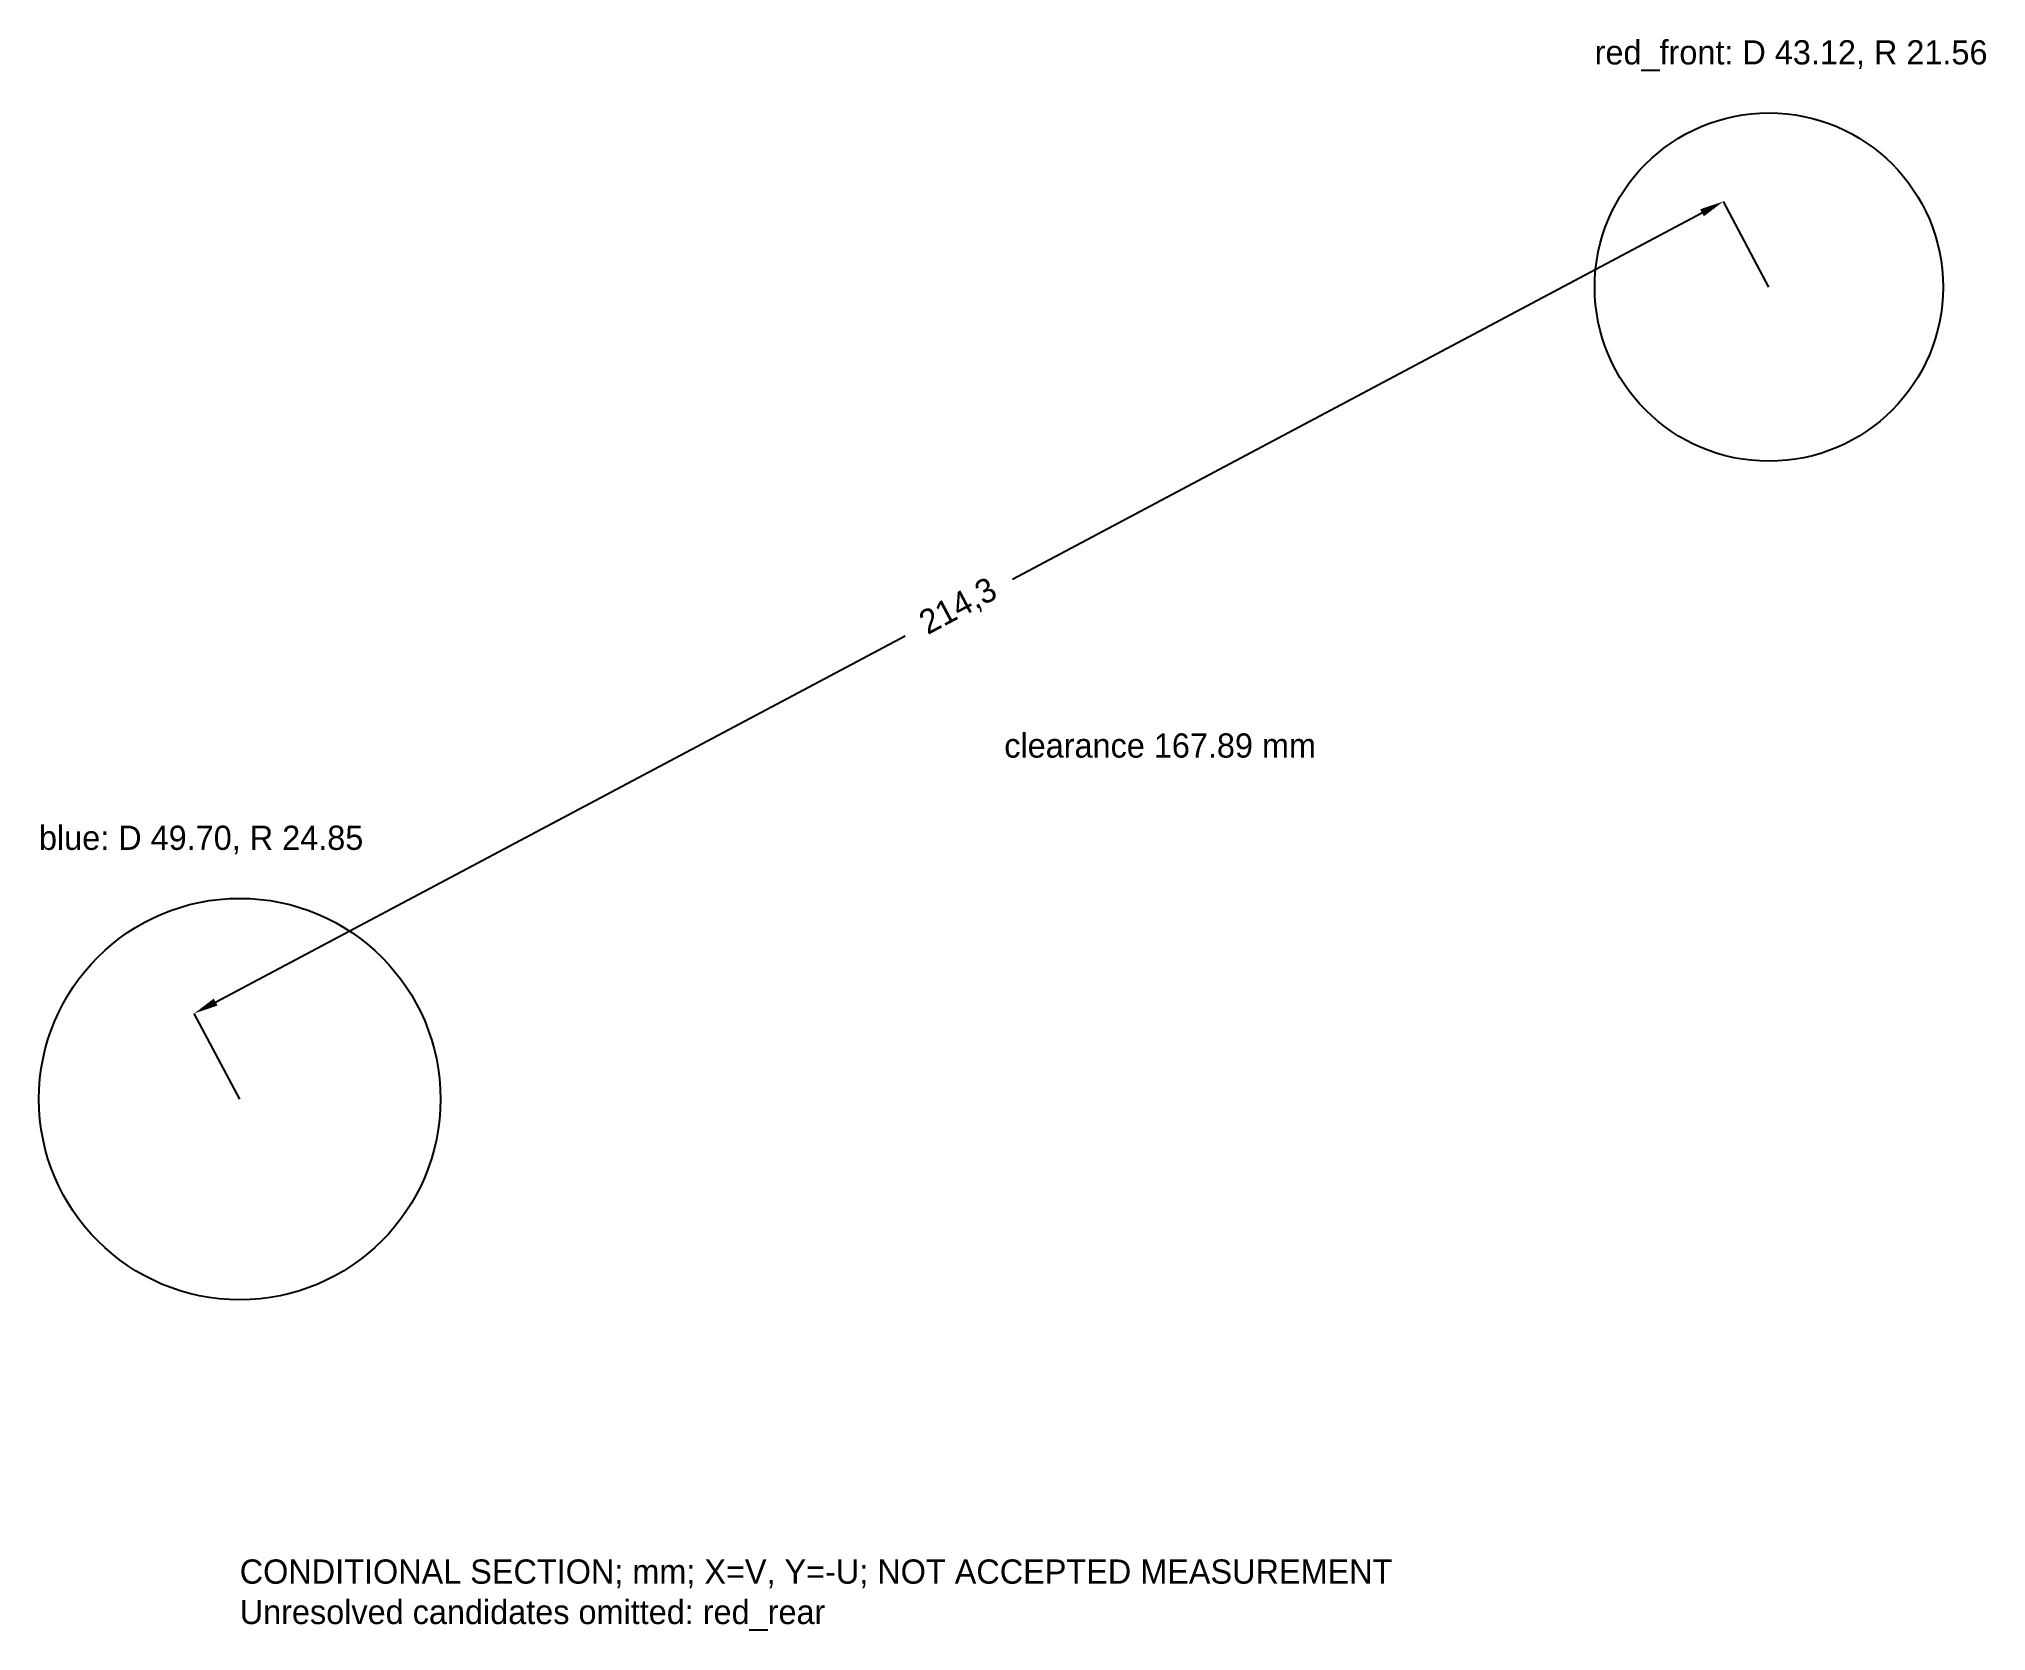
# Model space of a CAD drawing. Header units: millimetres. Extents: x -25 to 216, y -66 to 131.
import ezdxf

# ---------------------------------------------------------------- set-up
doc = ezdxf.new("R2010")
doc.units = ezdxf.units.MM
doc.dimstyles.get("Standard").update_dxf_attribs({"dimtxt": 2.5, "dimasz": 2.5, "dimexe": 1.25, "dimexo": 0.625, "dimtad": 1, "dimcen": 2.5, "dimazin": 3, "dimtfac": 1, "dimtmove": 0, "dimatfit": 3})

# ---------------------------------------------------------------- blocks, each defined once
blk = doc.blocks.new('_CLOSEDFILLED')
at = {"color": 0, "linetype": 'BYBLOCK'}
blk.add_solid([(-1, 0.164), (0, 0), (-1, -0.164)], dxfattribs=at)
blk = doc.blocks.new('*D1')
for p, q in [((189.25, 100.53), (183.62, 111.13)), ((95.62, 64.38), (180.97, 109.72)), ((-2.98, 12), (82.37, 57.35)), ((0, 0), (-5.63, 10.6))]:
    blk.add_line(p, q)
at = {"layer": 'Defpoints'}
for p in [(189.25, 100.53), (-5.63, 10.6), (0, 0)]:
    blk.add_point(p, dxfattribs=at)
at = {"xscale": 3, "yscale": 3}
for p, rotation in [((183.62, 111.13), 27.978297319177496), ((-5.63, 10.6), 207.9782973191775)]:
    blk.add_blockref('_CLOSEDFILLED', p, dxfattribs=dict(at, rotation=rotation))
at = {"insert": (88.99, 60.86), "char_height": 3, "attachment_point": 5, "rotation": 27.9783}
blk.add_mtext('214,3', dxfattribs=at)

msp = doc.modelspace()

# ---------------------------------------------------------------- linework, layer by layer
for centre, radius in [((189.25, 100.53), 21.56), ((0, 0), 24.85)]:
    msp.add_circle(centre, radius)

# ---------------------------------------------------------------- texts
for s, p in [('red_front: D 43.12, R 21.56', (167.69, 128.09)), ('clearance 167.89 mm', (94.62, 42.27)), ('blue: D 49.70, R 24.85', (-24.85, 30.85)), ('CONDITIONAL SECTION; mm; X=V, Y=-U; NOT ACCEPTED MEASUREMENT', (0, -60)), ('Unresolved candidates omitted: red_rear', (0, -65))]:
    msp.add_text(s, height=3).set_placement(p)

# ---------------------------------------------------------------- dimensions: what is measured, and where the dimension line sits
dim = msp.add_linear_dim(base=(-5.63, 10.6), p1=(0, 0), p2=(189.25, 100.53), angle=27.9783, dimstyle='Standard', override={"dimtxt": 3, "dimasz": 3, "dimdec": 1})
dim.commit()
dim.dimension.update_dxf_attribs({"geometry": '*D1', "text_midpoint": (88.99, 60.86)})

doc.saveas('drawing.dxf')
